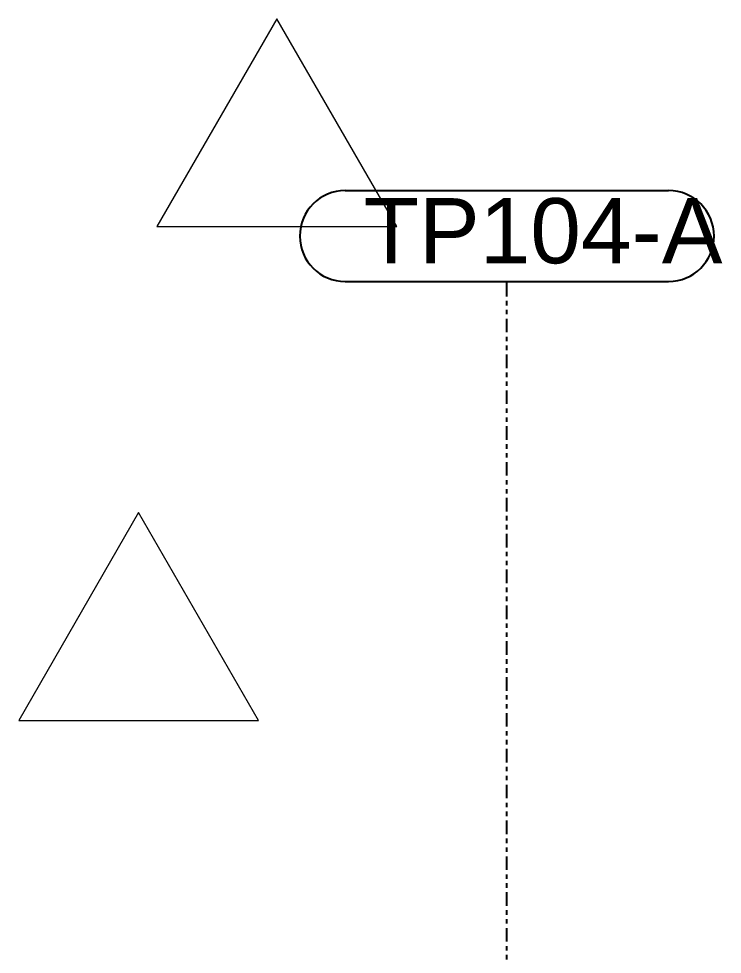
# Model space of a CAD drawing. Header units: inches. Extents: x 209270 to 234360, y -180214 to -150194.
# Drawn here: x 227438 to 228986, y -154670 to -152613 of the extents above; entities that cross this region are included whole.
import ezdxf

# ---------------------------------------------------------------- set-up
doc = ezdxf.new("R2010")
doc.units = ezdxf.units.IN
doc.header["$LTSCALE"] = 10
doc.header["$MEASUREMENT"] = 0
doc.linetypes.add('DXK_LINE_DOT5', pattern=[7.8785, 2.979, -0.9799, 0.9799, -0.9799, 0.9799, -0.9799])
doc.layers.get('0').update_dxf_attribs({"color": 1})
for name, color, linetype in [('_STR_0', 5, 'Continuous'), ('_STR_10', 5, 'Continuous'), ('_STR_2', 5, 'Continuous')]:
    doc.layers.add(name, color=color, linetype=linetype)
doc.layers.add('REV-F', color=1, linetype='Continuous', lineweight=9)
doc.styles.add('Arial', font='arial.ttf', dxfattribs={"height": 0.2})

# ---------------------------------------------------------------- blocks, each defined once
blk = doc.blocks.new('A$Cdd6af47b')
at = {"layer": 'REV-F'}
blk.add_lwpolyline([(-263.9, 457), (-527.7, 0), (0, 0)], close=True, dxfattribs=at)
blk = doc.blocks.new('GridLine-116860372-116904 - 114867')
at = {"layer": '_STR_10', "linetype": 'Continuous'}
for p, q in [((228156.3, -152991), (228867.4, -152991)), ((228156.3, -153191), (228867.4, -153191))]:
    blk.add_line(p, q, dxfattribs=at)
for centre, start, end in [((228156.3, -153091), 90, 270), ((228867.4, -153091), 270, 90)]:
    blk.add_arc(centre, 100, start, end, dxfattribs=at)
at = {"layer": '_STR_2', "linetype": 'DXK_LINE_DOT5'}
blk.add_line((228511.9, -165356.7), (228511.9, -153191), dxfattribs=at)
at = {"layer": '_STR_10', "linetype": 'Continuous', "style": 'Arial'}
blk.add_text('TP104-A', height=143.26, dxfattribs=at).set_placement((228196.3, -153151))
blk = doc.blocks.new('OVERLAY_DRAWING')
at = {"layer": '_STR_0', "zscale": 0.8}
blk.add_blockref('GridLine-116860372-116904 - 114867', (0, 0), dxfattribs=at)
at = {"layer": 'REV-F'}
for p in [(228269.8, -153070.4), (227965.7, -154155.7, 0)]:
    blk.add_blockref('A$Cdd6af47b', p, dxfattribs=at)

msp = doc.modelspace()

# ---------------------------------------------------------------- block references
msp.add_blockref('OVERLAY_DRAWING', (0, 0))

doc.saveas('drawing.dxf')
